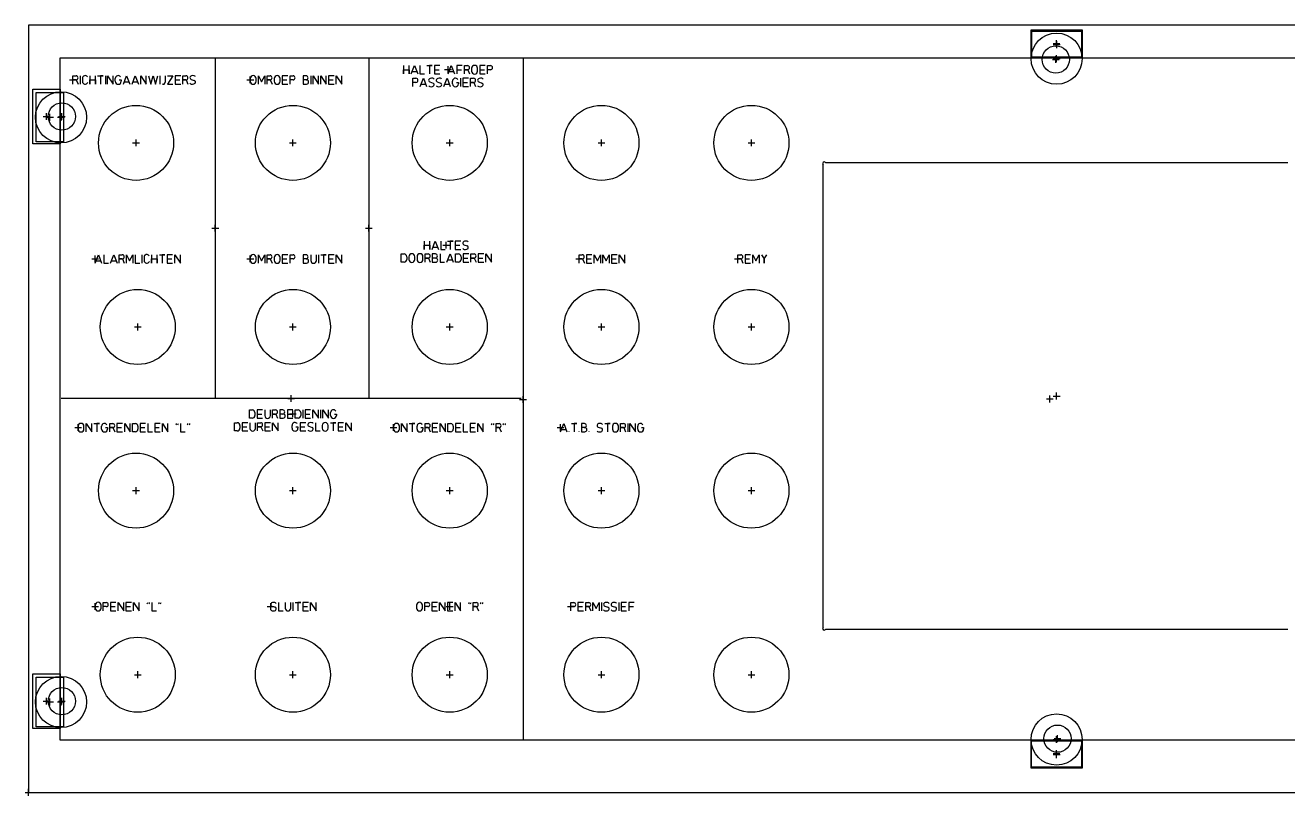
# Model space of a CAD drawing. Header units: millimetres. Extents: x -1 to 687, y -1 to 225.
# Drawn here: x -1 to 369.3, y -1 to 225 of the extents above; entities that cross this region are included whole.
import ezdxf

# ---------------------------------------------------------------- set-up
doc = ezdxf.new("R2010")
doc.units = ezdxf.units.MM
for name, color, linetype in [('Contour', 7, 'CONTINUOUS'), ('Engraving', 7, 'CONTINUOUS'), ('Reference_points', 1, 'CONTINUOUS')]:
    doc.layers.add(name, color=color, linetype=linetype)

msp = doc.modelspace()

# ---------------------------------------------------------------- linework, layer by layer
at = {"layer": 'Contour', "color": 7, "linetype": 'CONTINUOUS'}
for p, q in [((600, 225), (0, 225)), ((0, 225), (0, 225)), ((0, 225), (0, 0)), ((233, 48.457), (233, 184.043)), ((233.707, 184.75), (369.293, 184.75)), ((369.293, 47.75), (233.707, 47.75)), ((0, 0), (0, 0)), ((0, 0), (600, 0))]:
    msp.add_line(p, q, dxfattribs=at)
for centre, radius in [((301.25, 214.95), 4), ((9.75, 198.25), 4), ((31.5, 190.5), 11), ((77.5, 190.5), 11), ((123.5, 190.5), 11), ((168, 190.5), 11), ((212, 190.5), 11), ((32, 136.5), 11), ((77.5, 136.5), 11), ((123.5, 136.5), 11), ((168, 136.5), 11), ((212, 136.5), 11), ((31.5, 88.5), 11), ((77.5, 88.5), 11), ((123.5, 88.5), 11), ((168, 88.5), 11), ((212, 88.5), 11), ((32, 34.5), 11), ((77.5, 34.5), 11), ((123.5, 34.5), 11), ((168, 34.5), 11), ((212, 34.5), 11), ((9.75, 26.75), 4), ((301.75, 15.75), 4)]:
    msp.add_circle(centre, radius, dxfattribs=at)
for centre, start, end in [((233.36, 184.39), 46.05341, -136.05341), ((233.36, 48.11), 136.05341, -46.05341)]:
    msp.add_arc(centre, 0.5, start, end, dxfattribs=at)
at = {"layer": 'Engraving', "color": 7, "linetype": 'CONTINUOUS'}
for p, q in [((293.991, 215.637), (293.991, 223.637)), ((293.991, 223.637), (293.991, 223.637)), ((293.991, 223.637), (308.985, 223.637)), ((294.218, 215.312), (294.218, 223.312)), ((294.218, 223.312), (294.218, 223.312)), ((294.218, 223.312), (308.82, 223.312)), ((308.82, 223.312), (308.82, 223.312)), ((308.82, 223.312), (308.82, 215.312)), ((308.985, 223.637), (308.985, 223.637)), ((308.985, 223.637), (308.985, 215.637)), ((308.985, 215.637), (293.991, 215.637)), ((293.991, 215.637), (293.991, 215.637)), ((308.82, 215.312), (294.218, 215.312)), ((294.218, 215.312), (294.218, 215.312)), ((308.82, 215.312), (308.82, 215.312)), ((308.985, 215.637), (308.985, 215.637)), ((1.25, 190.247), (1.25, 206.253)), ((1.25, 206.253), (1.25, 206.253)), ((1.25, 206.253), (9.25, 206.253)), ((2.25, 190.756), (2.25, 205.244)), ((2.25, 205.244), (2.25, 205.244)), ((2.25, 205.244), (10.25, 205.244)), ((9.25, 206.253), (9.25, 190.247)), ((9.25, 206.253), (9.25, 206.253)), ((10.25, 205.244), (10.25, 190.756)), ((10.25, 205.244), (10.25, 205.244)), ((9.25, 190.247), (1.25, 190.247)), ((1.25, 190.247), (1.25, 190.247)), ((10.25, 190.756), (2.25, 190.756)), ((2.25, 190.756), (2.25, 190.756)), ((9.25, 190.247), (9.25, 190.247)), ((10.25, 190.756), (10.25, 190.756)), ((1.25, 18.747), (1.25, 34.753)), ((1.25, 34.753), (1.25, 34.753)), ((1.25, 34.753), (9.25, 34.753)), ((2.25, 19.256), (2.25, 33.744)), ((2.25, 33.744), (2.25, 33.744)), ((2.25, 33.744), (10.25, 33.744)), ((9.25, 34.753), (9.25, 18.747)), ((9.25, 34.753), (9.25, 34.753)), ((10.25, 33.744), (10.25, 19.256)), ((10.25, 33.744), (10.25, 33.744)), ((9.25, 18.747), (1.25, 18.747)), ((1.25, 18.747), (1.25, 18.747)), ((10.25, 19.256), (2.25, 19.256)), ((2.25, 19.256), (2.25, 19.256)), ((9.25, 18.747), (9.25, 18.747)), ((10.25, 19.256), (10.25, 19.256)), ((294.015, 15.063), (309.009, 15.063)), ((294.015, 7.063), (294.015, 15.063)), ((294.015, 15.063), (294.015, 15.063)), ((294.18, 15.388), (308.782, 15.388)), ((294.18, 7.388), (294.18, 15.388)), ((294.18, 15.388), (294.18, 15.388)), ((308.782, 15.388), (308.782, 15.388)), ((308.782, 15.388), (308.782, 7.388)), ((309.009, 15.063), (309.009, 15.063)), ((309.009, 15.063), (309.009, 7.063)), ((309.009, 7.063), (294.015, 7.063)), ((294.015, 7.063), (294.015, 7.063)), ((308.782, 7.388), (294.18, 7.388)), ((294.18, 7.388), (294.18, 7.388)), ((308.782, 7.388), (308.782, 7.388)), ((309.009, 7.063), (309.009, 7.063))]:
    msp.add_line(p, q, dxfattribs=at)
at = {"layer": 'Engraving', "color": 255, "linetype": 'CONTINUOUS'}
for p, q in [((9.204, 15.285), (9.204, 215.485)), ((9.204, 215.485), (9.204, 215.485)), ((9.204, 215.485), (589.866, 215.485)), ((54.75, 215.5), (54.75, 115.502)), ((99.75, 215.5), (99.75, 115.502)), ((145, 215.25), (145, 15.25)), ((109.952, 213.18), (109.952, 210.75)), ((109.952, 210.75), (109.952, 211.965)), ((109.952, 211.965), (111.572, 211.965)), ((111.572, 210.75), (111.572, 213.18)), ((111.572, 211.965), (111.572, 210.75)), ((112.22, 210.75), (113.165, 213.18)), ((112.49, 211.425), (113.84, 211.425)), ((113.165, 213.18), (114.11, 210.75)), ((114.758, 213.18), (114.758, 210.75)), ((116.756, 213.18), (118.376, 213.18)), ((118.376, 213.18), (117.566, 213.18)), ((117.566, 213.18), (117.566, 210.75)), ((120.644, 213.18), (119.024, 213.18)), ((119.024, 213.18), (119.024, 210.75)), ((119.024, 211.965), (120.374, 211.965)), ((123.02, 210.75), (123.965, 213.18)), ((123.29, 211.425), (124.64, 211.425)), ((123.965, 213.18), (124.91, 210.75)), ((127.178, 213.18), (125.558, 213.18)), ((125.558, 213.18), (125.558, 210.75)), ((125.558, 211.965), (126.908, 211.965)), ((127.826, 210.75), (127.826, 213.18)), ((127.826, 213.18), (128.717, 213.18)), ((128.717, 211.965), (127.826, 211.965)), ((127.826, 211.965), (128.771, 211.965)), ((128.771, 211.965), (129.311, 210.75)), ((129.932, 212.37), (129.932, 211.56)), ((131.66, 211.56), (131.66, 212.37)), ((133.928, 213.18), (132.308, 213.18)), ((132.308, 213.18), (132.308, 210.75)), ((132.308, 211.965), (133.658, 211.965)), ((134.576, 210.75), (134.576, 213.18)), ((134.576, 213.18), (135.467, 213.18)), ((135.467, 211.965), (134.576, 211.965)), ((13, 207.75), (13, 210.18)), ((13, 210.18), (13.891, 210.18)), ((13.891, 208.965), (13, 208.965)), ((13, 208.965), (13.945, 208.965)), ((13.945, 208.965), (14.485, 207.75)), ((15.106, 210.18), (15.106, 207.75)), ((15.754, 209.424), (15.754, 208.506)), ((17.968, 210.18), (17.968, 207.75)), ((17.968, 207.75), (17.968, 208.965)), ((17.968, 208.965), (19.588, 208.965)), ((19.588, 207.75), (19.588, 210.18)), ((19.588, 208.965), (19.588, 207.75)), ((20.236, 210.18), (21.856, 210.18)), ((21.856, 210.18), (21.046, 210.18)), ((21.046, 210.18), (21.046, 207.75)), ((22.504, 210.18), (22.504, 207.75)), ((23.152, 207.75), (23.152, 210.18)), ((23.152, 210.18), (24.772, 207.75)), ((24.772, 207.75), (24.772, 210.18)), ((25.42, 208.56), (25.42, 209.37)), ((26.554, 208.965), (27.148, 208.965)), ((27.148, 208.965), (27.148, 208.56)), ((27.796, 207.75), (28.741, 210.18)), ((28.066, 208.425), (29.416, 208.425)), ((28.741, 210.18), (29.686, 207.75)), ((30.334, 207.75), (31.279, 210.18)), ((30.604, 208.425), (31.954, 208.425)), ((31.279, 210.18), (32.224, 207.75)), ((32.872, 207.75), (32.872, 210.18)), ((32.872, 210.18), (34.492, 207.75)), ((34.492, 207.75), (34.492, 210.18)), ((35.14, 210.18), (35.815, 207.75)), ((35.815, 207.75), (36.49, 210.18)), ((36.49, 210.18), (37.165, 207.75)), ((37.165, 207.75), (37.84, 210.18)), ((38.488, 210.18), (38.488, 207.75)), ((40.054, 210.18), (40.054, 208.29)), ((40.702, 210.18), (42.322, 210.18)), ((42.322, 210.18), (40.702, 207.75)), ((40.702, 207.75), (42.322, 207.75)), ((44.59, 210.18), (42.97, 210.18)), ((42.97, 210.18), (42.97, 207.75)), ((42.97, 208.965), (44.32, 208.965)), ((42.97, 207.75), (44.59, 207.75)), ((45.238, 207.75), (45.238, 210.18)), ((45.238, 210.18), (46.129, 210.18)), ((46.129, 208.965), (45.238, 208.965)), ((45.238, 208.965), (46.183, 208.965)), ((46.183, 208.965), (46.723, 207.75)), ((47.641, 209.127), (48.586, 208.803)), ((65, 209.37), (65, 208.56)), ((66.728, 208.56), (66.728, 209.37)), ((67.376, 207.75), (67.376, 210.18)), ((67.376, 210.18), (68.321, 208.425)), ((68.321, 208.425), (69.266, 210.18)), ((69.266, 210.18), (69.266, 207.75)), ((69.914, 207.75), (69.914, 210.18)), ((69.914, 210.18), (70.805, 210.18)), ((70.805, 208.965), (69.914, 208.965)), ((69.914, 208.965), (70.859, 208.965)), ((70.859, 208.965), (71.399, 207.75)), ((72.02, 209.37), (72.02, 208.56)), ((73.748, 208.56), (73.748, 209.37)), ((76.016, 210.18), (74.396, 210.18)), ((74.396, 210.18), (74.396, 207.75)), ((74.396, 208.965), (75.746, 208.965)), ((74.396, 207.75), (76.016, 207.75)), ((76.664, 207.75), (76.664, 210.18)), ((76.664, 210.18), (77.555, 210.18)), ((77.555, 208.965), (76.664, 208.965)), ((81.389, 210.18), (80.498, 210.18)), ((80.498, 210.18), (80.498, 207.75)), ((81.524, 208.965), (80.498, 208.965)), ((80.498, 207.75), (81.524, 207.75)), ((82.766, 210.18), (82.766, 207.75)), ((83.414, 207.75), (83.414, 210.18)), ((83.414, 210.18), (85.034, 207.75)), ((85.034, 207.75), (85.034, 210.18)), ((85.682, 207.75), (85.682, 210.18)), ((85.682, 210.18), (87.302, 207.75)), ((87.302, 207.75), (87.302, 210.18)), ((89.57, 210.18), (87.95, 210.18)), ((87.95, 210.18), (87.95, 207.75)), ((87.95, 208.965), (89.3, 208.965)), ((87.95, 207.75), (89.57, 207.75)), ((90.218, 207.75), (90.218, 210.18)), ((90.218, 210.18), (91.838, 207.75)), ((91.838, 207.75), (91.838, 210.18)), ((112.708, 207), (112.708, 209.43)), ((112.708, 209.43), (113.599, 209.43)), ((113.599, 208.215), (112.708, 208.215)), ((114.758, 210.75), (116.108, 210.75)), ((114.814, 207), (115.759, 209.43)), ((115.084, 207.675), (116.434, 207.675)), ((115.759, 209.43), (116.704, 207)), ((117.649, 208.377), (118.594, 208.053)), ((119.024, 210.75), (120.644, 210.75)), ((119.863, 208.377), (120.808, 208.053)), ((121.78, 207), (122.725, 209.43)), ((122.05, 207.675), (123.4, 207.675)), ((122.725, 209.43), (123.67, 207)), ((124.318, 207.81), (124.318, 208.62)), ((125.452, 208.215), (126.046, 208.215)), ((126.046, 208.215), (126.046, 207.81)), ((126.694, 209.43), (126.694, 207)), ((128.962, 209.43), (127.342, 209.43)), ((127.342, 209.43), (127.342, 207)), ((127.342, 208.215), (128.692, 208.215)), ((129.61, 207), (129.61, 209.43)), ((129.61, 209.43), (130.501, 209.43)), ((130.501, 208.215), (129.61, 208.215)), ((129.61, 208.215), (130.555, 208.215)), ((130.555, 208.215), (131.095, 207)), ((132.013, 208.377), (132.958, 208.053)), ((132.308, 210.75), (133.928, 210.75)), ((127.342, 207), (128.962, 207)), ((116.042, 161.68), (116.042, 159.25)), ((116.042, 159.25), (116.042, 160.465)), ((116.042, 160.465), (117.662, 160.465)), ((117.662, 159.25), (117.662, 161.68)), ((117.662, 160.465), (117.662, 159.25)), ((118.31, 159.25), (119.255, 161.68)), ((118.58, 159.925), (119.93, 159.925)), ((119.255, 161.68), (120.2, 159.25)), ((120.848, 161.68), (120.848, 159.25)), ((120.848, 159.25), (122.198, 159.25)), ((122.846, 161.68), (124.466, 161.68)), ((124.466, 161.68), (123.656, 161.68)), ((123.656, 161.68), (123.656, 159.25)), ((126.734, 161.68), (125.114, 161.68)), ((125.114, 161.68), (125.114, 159.25)), ((125.114, 160.465), (126.464, 160.465)), ((125.114, 159.25), (126.734, 159.25)), ((127.679, 160.627), (128.624, 160.303)), ((19.5, 155.25), (20.445, 157.68)), ((19.77, 155.925), (21.12, 155.925)), ((20.445, 157.68), (21.39, 155.25)), ((22.038, 157.68), (22.038, 155.25)), ((24.036, 155.25), (24.981, 157.68)), ((24.306, 155.925), (25.656, 155.925)), ((24.981, 157.68), (25.926, 155.25)), ((26.574, 155.25), (26.574, 157.68)), ((26.574, 157.68), (27.465, 157.68)), ((27.465, 156.465), (26.574, 156.465)), ((26.574, 156.465), (27.519, 156.465)), ((27.519, 156.465), (28.059, 155.25)), ((28.68, 155.25), (28.68, 157.68)), ((28.68, 157.68), (29.625, 155.925)), ((29.625, 155.925), (30.57, 157.68)), ((30.57, 157.68), (30.57, 155.25)), ((31.218, 157.68), (31.218, 155.25)), ((33.216, 157.68), (33.216, 155.25)), ((33.864, 156.924), (33.864, 156.006)), ((36.078, 157.68), (36.078, 155.25)), ((36.078, 155.25), (36.078, 156.465)), ((36.078, 156.465), (37.698, 156.465)), ((37.698, 155.25), (37.698, 157.68)), ((37.698, 156.465), (37.698, 155.25)), ((38.346, 157.68), (39.966, 157.68)), ((39.966, 157.68), (39.156, 157.68)), ((39.156, 157.68), (39.156, 155.25)), ((42.234, 157.68), (40.614, 157.68)), ((40.614, 157.68), (40.614, 155.25)), ((40.614, 156.465), (41.964, 156.465)), ((42.882, 155.25), (42.882, 157.68)), ((42.882, 157.68), (44.502, 155.25)), ((44.502, 155.25), (44.502, 157.68)), ((65, 156.87), (65, 156.06)), ((66.728, 156.06), (66.728, 156.87)), ((67.376, 155.25), (67.376, 157.68)), ((67.376, 157.68), (68.321, 155.925)), ((68.321, 155.925), (69.266, 157.68)), ((69.266, 157.68), (69.266, 155.25)), ((69.914, 155.25), (69.914, 157.68)), ((69.914, 157.68), (70.805, 157.68)), ((70.805, 156.465), (69.914, 156.465)), ((69.914, 156.465), (70.859, 156.465)), ((70.859, 156.465), (71.399, 155.25)), ((72.02, 156.87), (72.02, 156.06)), ((73.748, 156.06), (73.748, 156.87)), ((76.016, 157.68), (74.396, 157.68)), ((74.396, 157.68), (74.396, 155.25)), ((74.396, 156.465), (75.746, 156.465)), ((76.664, 155.25), (76.664, 157.68)), ((76.664, 157.68), (77.555, 157.68)), ((77.555, 156.465), (76.664, 156.465)), ((81.389, 157.68), (80.498, 157.68)), ((80.498, 157.68), (80.498, 155.25)), ((81.524, 156.465), (80.498, 156.465)), ((82.766, 157.68), (82.766, 156.006)), ((84.386, 156.006), (84.386, 157.68)), ((85.034, 157.68), (85.034, 155.25)), ((85.682, 157.68), (87.302, 157.68)), ((87.302, 157.68), (86.492, 157.68)), ((86.492, 157.68), (86.492, 155.25)), ((89.57, 157.68), (87.95, 157.68)), ((87.95, 157.68), (87.95, 155.25)), ((87.95, 156.465), (89.3, 156.465)), ((90.218, 155.25), (90.218, 157.68)), ((90.218, 157.68), (91.838, 155.25)), ((91.838, 155.25), (91.838, 157.68)), ((109.27, 157.93), (110.107, 157.93)), ((109.27, 155.5), (109.27, 157.93)), ((110.89, 157.12), (110.89, 156.31)), ((111.538, 157.12), (111.538, 156.31)), ((113.266, 156.31), (113.266, 157.12)), ((113.914, 157.12), (113.914, 156.31)), ((115.642, 156.31), (115.642, 157.12)), ((116.29, 155.5), (116.29, 157.93)), ((116.29, 157.93), (117.181, 157.93)), ((117.181, 156.715), (116.29, 156.715)), ((116.29, 156.715), (117.235, 156.715)), ((117.235, 156.715), (117.775, 155.5)), ((119.287, 157.93), (118.396, 157.93)), ((118.396, 157.93), (118.396, 155.5)), ((119.422, 156.715), (118.396, 156.715)), ((120.664, 157.93), (120.664, 155.5)), ((122.662, 155.5), (123.607, 157.93)), ((122.932, 156.175), (124.282, 156.175)), ((123.607, 157.93), (124.552, 155.5)), ((125.2, 157.93), (126.037, 157.93)), ((125.2, 155.5), (125.2, 157.93)), ((126.82, 157.12), (126.82, 156.31)), ((129.088, 157.93), (127.468, 157.93)), ((127.468, 157.93), (127.468, 155.5)), ((127.468, 156.715), (128.818, 156.715)), ((129.736, 155.5), (129.736, 157.93)), ((129.736, 157.93), (130.627, 157.93)), ((130.627, 156.715), (129.736, 156.715)), ((129.736, 156.715), (130.681, 156.715)), ((130.681, 156.715), (131.221, 155.5)), ((133.462, 157.93), (131.842, 157.93)), ((131.842, 157.93), (131.842, 155.5)), ((131.842, 156.715), (133.192, 156.715)), ((134.11, 155.5), (134.11, 157.93)), ((134.11, 157.93), (135.73, 155.5)), ((135.73, 155.5), (135.73, 157.93)), ((161.5, 155.25), (161.5, 157.68)), ((161.5, 157.68), (162.391, 157.68)), ((162.391, 156.465), (161.5, 156.465)), ((161.5, 156.465), (162.445, 156.465)), ((162.445, 156.465), (162.985, 155.25)), ((165.226, 157.68), (163.606, 157.68)), ((163.606, 157.68), (163.606, 155.25)), ((163.606, 156.465), (164.956, 156.465)), ((165.874, 155.25), (165.874, 157.68)), ((165.874, 157.68), (166.819, 155.925)), ((166.819, 155.925), (167.764, 157.68)), ((167.764, 157.68), (167.764, 155.25)), ((168.412, 155.25), (168.412, 157.68)), ((168.412, 157.68), (169.357, 155.925)), ((169.357, 155.925), (170.302, 157.68)), ((170.302, 157.68), (170.302, 155.25)), ((172.57, 157.68), (170.95, 157.68)), ((170.95, 157.68), (170.95, 155.25)), ((170.95, 156.465), (172.3, 156.465)), ((173.218, 155.25), (173.218, 157.68)), ((173.218, 157.68), (174.838, 155.25)), ((174.838, 155.25), (174.838, 157.68)), ((208, 155.25), (208, 157.68)), ((208, 157.68), (208.891, 157.68)), ((208.891, 156.465), (208, 156.465)), ((208, 156.465), (208.945, 156.465)), ((208.945, 156.465), (209.485, 155.25)), ((211.726, 157.68), (210.106, 157.68)), ((210.106, 157.68), (210.106, 155.25)), ((210.106, 156.465), (211.456, 156.465)), ((212.374, 155.25), (212.374, 157.68)), ((212.374, 157.68), (213.319, 155.925)), ((213.319, 155.925), (214.264, 157.68)), ((214.264, 157.68), (214.264, 155.25)), ((214.912, 157.68), (215.722, 156.465)), ((215.722, 156.465), (216.532, 157.68)), ((215.722, 156.465), (215.722, 155.25)), ((215.722, 155.25), (215.722, 156.465)), ((22.038, 155.25), (23.388, 155.25)), ((31.218, 155.25), (32.568, 155.25)), ((40.614, 155.25), (42.234, 155.25)), ((74.396, 155.25), (76.016, 155.25)), ((80.498, 155.25), (81.524, 155.25)), ((87.95, 155.25), (89.57, 155.25)), ((110.107, 155.5), (109.27, 155.5)), ((118.396, 155.5), (119.422, 155.5)), ((120.664, 155.5), (122.014, 155.5)), ((126.037, 155.5), (125.2, 155.5)), ((127.468, 155.5), (129.088, 155.5)), ((131.842, 155.5), (133.462, 155.5)), ((163.606, 155.25), (165.226, 155.25)), ((170.95, 155.25), (172.57, 155.25)), ((210.106, 155.25), (211.726, 155.25)), ((144.5, 115.5), (9.5, 115.5)), ((64.729, 112.18), (65.566, 112.18)), ((64.729, 109.75), (64.729, 112.18)), ((66.349, 111.37), (66.349, 110.56)), ((68.617, 112.18), (66.997, 112.18)), ((66.997, 112.18), (66.997, 109.75)), ((69.265, 112.18), (69.265, 110.506)), ((70.885, 110.506), (70.885, 112.18)), ((71.533, 109.75), (71.533, 112.18)), ((71.533, 112.18), (72.424, 112.18)), ((74.53, 112.18), (73.639, 112.18)), ((73.639, 112.18), (73.639, 109.75)), ((77.527, 112.18), (75.907, 112.18)), ((75.907, 112.18), (75.907, 109.75)), ((78.175, 112.18), (79.012, 112.18)), ((78.175, 109.75), (78.175, 112.18)), ((79.795, 111.37), (79.795, 110.56)), ((80.443, 112.18), (80.443, 109.75)), ((82.711, 112.18), (81.091, 112.18)), ((81.091, 112.18), (81.091, 109.75)), ((83.359, 109.75), (83.359, 112.18)), ((83.359, 112.18), (84.979, 109.75)), ((84.979, 109.75), (84.979, 112.18)), ((85.627, 112.18), (85.627, 109.75)), ((86.275, 109.75), (86.275, 112.18)), ((86.275, 112.18), (87.895, 109.75)), ((87.895, 109.75), (87.895, 112.18)), ((88.543, 110.56), (88.543, 111.37)), ((16.876, 105.75), (16.876, 108.18)), ((16.876, 108.18), (18.496, 105.75)), ((18.496, 105.75), (18.496, 108.18)), ((19.144, 108.18), (20.764, 108.18)), ((20.764, 108.18), (19.954, 108.18)), ((19.954, 108.18), (19.954, 105.75)), ((23.788, 105.75), (23.788, 108.18)), ((23.788, 108.18), (24.679, 108.18)), ((27.514, 108.18), (25.894, 108.18)), ((25.894, 108.18), (25.894, 105.75)), ((28.162, 105.75), (28.162, 108.18)), ((28.162, 108.18), (29.782, 105.75)), ((29.782, 105.75), (29.782, 108.18)), ((30.43, 108.18), (31.267, 108.18)), ((30.43, 105.75), (30.43, 108.18)), ((34.318, 108.18), (32.698, 108.18)), ((32.698, 108.18), (32.698, 105.75)), ((34.966, 108.18), (34.966, 105.75)), ((38.584, 108.18), (36.964, 108.18)), ((36.964, 108.18), (36.964, 105.75)), ((39.232, 105.75), (39.232, 108.18)), ((39.232, 108.18), (40.852, 105.75)), ((40.852, 105.75), (40.852, 108.18)), ((44.578, 108.18), (44.578, 105.75)), ((60.355, 108.43), (61.192, 108.43)), ((60.355, 106), (60.355, 108.43)), ((61.975, 107.62), (61.975, 106.81)), ((64.243, 108.43), (62.623, 108.43)), ((62.623, 108.43), (62.623, 106)), ((65.566, 109.75), (64.729, 109.75)), ((64.891, 108.43), (64.891, 106.756)), ((66.511, 106.756), (66.511, 108.43)), ((66.997, 110.965), (68.347, 110.965)), ((66.997, 109.75), (68.617, 109.75)), ((67.159, 106), (67.159, 108.43)), ((67.159, 108.43), (68.05, 108.43)), ((70.885, 108.43), (69.265, 108.43)), ((69.265, 108.43), (69.265, 106)), ((72.424, 110.965), (71.533, 110.965)), ((71.533, 110.965), (72.478, 110.965)), ((71.533, 106), (71.533, 108.43)), ((71.533, 108.43), (73.153, 106)), ((72.478, 110.965), (73.018, 109.75)), ((73.153, 106), (73.153, 108.43)), ((74.665, 110.965), (73.639, 110.965)), ((73.639, 109.75), (74.665, 109.75)), ((75.907, 110.965), (77.257, 110.965)), ((75.907, 109.75), (77.527, 109.75)), ((77.257, 106.81), (77.257, 107.62)), ((79.012, 109.75), (78.175, 109.75)), ((81.253, 108.43), (79.633, 108.43)), ((79.633, 108.43), (79.633, 106)), ((81.091, 110.965), (82.441, 110.965)), ((81.091, 109.75), (82.711, 109.75)), ((84.115, 108.43), (84.115, 106)), ((86.113, 107.62), (86.113, 106.81)), ((87.841, 106.81), (87.841, 107.62)), ((88.489, 108.43), (90.109, 108.43)), ((90.109, 108.43), (89.299, 108.43)), ((89.299, 108.43), (89.299, 106)), ((89.677, 110.965), (90.271, 110.965)), ((90.271, 110.965), (90.271, 110.56)), ((92.377, 108.43), (90.757, 108.43)), ((90.757, 108.43), (90.757, 106)), ((93.025, 106), (93.025, 108.43)), ((93.025, 108.43), (94.645, 106)), ((94.645, 106), (94.645, 108.43)), ((109.376, 105.75), (109.376, 108.18)), ((109.376, 108.18), (110.996, 105.75)), ((110.996, 105.75), (110.996, 108.18)), ((111.644, 108.18), (113.264, 108.18)), ((113.264, 108.18), (112.454, 108.18)), ((112.454, 108.18), (112.454, 105.75)), ((116.288, 105.75), (116.288, 108.18)), ((116.288, 108.18), (117.179, 108.18)), ((120.014, 108.18), (118.394, 108.18)), ((118.394, 108.18), (118.394, 105.75)), ((120.662, 105.75), (120.662, 108.18)), ((120.662, 108.18), (122.282, 105.75)), ((122.282, 105.75), (122.282, 108.18)), ((122.93, 108.18), (123.767, 108.18)), ((122.93, 105.75), (122.93, 108.18)), ((126.818, 108.18), (125.198, 108.18)), ((125.198, 108.18), (125.198, 105.75)), ((127.466, 108.18), (127.466, 105.75)), ((131.084, 108.18), (129.464, 108.18)), ((129.464, 108.18), (129.464, 105.75)), ((131.732, 105.75), (131.732, 108.18)), ((131.732, 108.18), (133.352, 105.75)), ((133.352, 105.75), (133.352, 108.18)), ((137.078, 105.75), (137.078, 108.18)), ((137.078, 108.18), (137.969, 108.18)), ((156, 105.75), (156.945, 108.18)), ((156.945, 108.18), (157.89, 105.75)), ((159.186, 108.18), (160.806, 108.18)), ((160.806, 108.18), (159.996, 108.18)), ((159.996, 108.18), (159.996, 105.75)), ((162.993, 108.18), (162.102, 108.18)), ((162.102, 108.18), (162.102, 105.75)), ((168.96, 108.18), (170.58, 108.18)), ((170.58, 108.18), (169.77, 108.18)), ((169.77, 108.18), (169.77, 105.75)), ((173.604, 105.75), (173.604, 108.18)), ((173.604, 108.18), (174.495, 108.18)), ((175.71, 108.18), (175.71, 105.75)), ((176.358, 105.75), (176.358, 108.18)), ((176.358, 108.18), (177.978, 105.75)), ((177.978, 105.75), (177.978, 108.18)), ((14.5, 107.37), (14.5, 106.56)), ((16.228, 106.56), (16.228, 107.37)), ((21.412, 106.56), (21.412, 107.37)), ((22.546, 106.965), (23.14, 106.965)), ((23.14, 106.965), (23.14, 106.56)), ((24.679, 106.965), (23.788, 106.965)), ((23.788, 106.965), (24.733, 106.965)), ((24.733, 106.965), (25.273, 105.75)), ((25.894, 106.965), (27.244, 106.965)), ((25.894, 105.75), (27.514, 105.75)), ((31.267, 105.75), (30.43, 105.75)), ((32.05, 107.37), (32.05, 106.56)), ((32.698, 106.965), (34.048, 106.965)), ((32.698, 105.75), (34.318, 105.75)), ((34.966, 105.75), (36.316, 105.75)), ((36.964, 106.965), (38.314, 106.965)), ((36.964, 105.75), (38.584, 105.75)), ((44.578, 105.75), (45.928, 105.75)), ((61.192, 106), (60.355, 106)), ((62.623, 107.215), (63.973, 107.215)), ((62.623, 106), (64.243, 106)), ((68.05, 107.215), (67.159, 107.215)), ((67.159, 107.215), (68.104, 107.215)), ((68.104, 107.215), (68.644, 106)), ((69.265, 107.215), (70.615, 107.215)), ((69.265, 106), (70.885, 106)), ((78.391, 107.215), (78.985, 107.215)), ((78.985, 107.215), (78.985, 106.81)), ((79.633, 107.215), (80.983, 107.215)), ((79.633, 106), (81.253, 106)), ((82.198, 107.377), (83.143, 107.053)), ((84.115, 106), (85.465, 106)), ((90.757, 107.215), (92.107, 107.215)), ((90.757, 106), (92.377, 106)), ((107, 107.37), (107, 106.56)), ((108.728, 106.56), (108.728, 107.37)), ((113.912, 106.56), (113.912, 107.37)), ((115.046, 106.965), (115.64, 106.965)), ((115.64, 106.965), (115.64, 106.56)), ((117.179, 106.965), (116.288, 106.965)), ((116.288, 106.965), (117.233, 106.965)), ((117.233, 106.965), (117.773, 105.75)), ((118.394, 106.965), (119.744, 106.965)), ((118.394, 105.75), (120.014, 105.75)), ((123.767, 105.75), (122.93, 105.75)), ((124.55, 107.37), (124.55, 106.56)), ((125.198, 106.965), (126.548, 106.965)), ((125.198, 105.75), (126.818, 105.75)), ((127.466, 105.75), (128.816, 105.75)), ((129.464, 106.965), (130.814, 106.965)), ((129.464, 105.75), (131.084, 105.75)), ((137.969, 106.965), (137.078, 106.965)), ((137.078, 106.965), (138.023, 106.965)), ((138.023, 106.965), (138.563, 105.75)), ((156.27, 106.425), (157.62, 106.425)), ((158.538, 105.75), (158.538, 105.885)), ((161.454, 105.75), (161.454, 105.885)), ((163.128, 106.965), (162.102, 106.965)), ((162.102, 105.75), (163.128, 105.75)), ((164.37, 105.75), (164.37, 105.885)), ((167.043, 107.127), (167.988, 106.803)), ((171.228, 107.37), (171.228, 106.56)), ((172.956, 106.56), (172.956, 107.37)), ((174.495, 106.965), (173.604, 106.965)), ((173.604, 106.965), (174.549, 106.965)), ((174.549, 106.965), (175.089, 105.75)), ((178.626, 106.56), (178.626, 107.37)), ((179.76, 106.965), (180.354, 106.965)), ((180.354, 106.965), (180.354, 106.56)), ((21.876, 53.25), (21.876, 55.68)), ((21.876, 55.68), (22.767, 55.68)), ((25.602, 55.68), (23.982, 55.68)), ((23.982, 55.68), (23.982, 53.25)), ((26.25, 53.25), (26.25, 55.68)), ((26.25, 55.68), (27.87, 53.25)), ((27.87, 53.25), (27.87, 55.68)), ((30.138, 55.68), (28.518, 55.68)), ((28.518, 55.68), (28.518, 53.25)), ((30.786, 53.25), (30.786, 55.68)), ((30.786, 55.68), (32.406, 53.25)), ((32.406, 53.25), (32.406, 55.68)), ((36.132, 55.68), (36.132, 53.25)), ((73.252, 55.68), (73.252, 53.25)), ((75.25, 55.68), (75.25, 54.006)), ((76.87, 54.006), (76.87, 55.68)), ((77.518, 55.68), (77.518, 53.25)), ((78.166, 55.68), (79.786, 55.68)), ((79.786, 55.68), (78.976, 55.68)), ((78.976, 55.68), (78.976, 53.25)), ((82.054, 55.68), (80.434, 55.68)), ((80.434, 55.68), (80.434, 53.25)), ((82.702, 53.25), (82.702, 55.68)), ((82.702, 55.68), (84.322, 53.25)), ((84.322, 53.25), (84.322, 55.68)), ((116.156, 53.25), (116.156, 55.68)), ((116.156, 55.68), (117.047, 55.68)), ((119.882, 55.68), (118.262, 55.68)), ((118.262, 55.68), (118.262, 53.25)), ((120.53, 53.25), (120.53, 55.68)), ((120.53, 55.68), (122.15, 53.25)), ((122.15, 53.25), (122.15, 55.68)), ((124.418, 55.68), (122.798, 55.68)), ((122.798, 55.68), (122.798, 53.25)), ((125.066, 53.25), (125.066, 55.68)), ((125.066, 55.68), (126.686, 53.25)), ((126.686, 53.25), (126.686, 55.68)), ((130.412, 53.25), (130.412, 55.68)), ((130.412, 55.68), (131.303, 55.68)), ((159, 53.25), (159, 55.68)), ((159, 55.68), (159.891, 55.68)), ((162.726, 55.68), (161.106, 55.68)), ((161.106, 55.68), (161.106, 53.25)), ((163.374, 53.25), (163.374, 55.68)), ((163.374, 55.68), (164.265, 55.68)), ((165.48, 53.25), (165.48, 55.68)), ((165.48, 55.68), (166.425, 53.925)), ((166.425, 53.925), (167.37, 55.68)), ((167.37, 55.68), (167.37, 53.25)), ((168.018, 55.68), (168.018, 53.25)), ((173.094, 55.68), (173.094, 53.25)), ((175.362, 55.68), (173.742, 55.68)), ((173.742, 55.68), (173.742, 53.25)), ((177.63, 55.68), (176.01, 55.68)), ((176.01, 55.68), (176.01, 53.25)), ((19.5, 54.87), (19.5, 54.06)), ((21.228, 54.06), (21.228, 54.87)), ((22.767, 54.465), (21.876, 54.465)), ((23.982, 54.465), (25.332, 54.465)), ((23.982, 53.25), (25.602, 53.25)), ((28.518, 54.465), (29.868, 54.465)), ((28.518, 53.25), (30.138, 53.25)), ((36.132, 53.25), (37.482, 53.25)), ((71.335, 54.627), (72.28, 54.303)), ((73.252, 53.25), (74.602, 53.25)), ((80.434, 54.465), (81.784, 54.465)), ((80.434, 53.25), (82.054, 53.25)), ((113.78, 54.87), (113.78, 54.06)), ((115.508, 54.06), (115.508, 54.87)), ((117.047, 54.465), (116.156, 54.465)), ((118.262, 54.465), (119.612, 54.465)), ((118.262, 53.25), (119.882, 53.25)), ((122.798, 54.465), (124.148, 54.465)), ((122.798, 53.25), (124.418, 53.25)), ((131.303, 54.465), (130.412, 54.465)), ((130.412, 54.465), (131.357, 54.465)), ((131.357, 54.465), (131.897, 53.25)), ((159.891, 54.465), (159, 54.465)), ((161.106, 54.465), (162.456, 54.465)), ((161.106, 53.25), (162.726, 53.25)), ((164.265, 54.465), (163.374, 54.465)), ((163.374, 54.465), (164.319, 54.465)), ((164.319, 54.465), (164.859, 53.25)), ((168.963, 54.627), (169.908, 54.303)), ((171.177, 54.627), (172.122, 54.303)), ((173.742, 54.465), (175.092, 54.465)), ((173.742, 53.25), (175.362, 53.25)), ((176.01, 54.465), (177.36, 54.465)), ((589.866, 15.285), (9.204, 15.285)), ((9.204, 15.285), (9.204, 15.285))]:
    msp.add_line(p, q, dxfattribs=at)
for centre in [(301.5, 215.2), (9.5, 198), (9.5, 26.5), (301.5, 15.5)]:
    msp.add_circle(centre, 7.5, dxfattribs=at)
for centre, radius, start, end in [((128.692, 212.573), 0.608, 272.35459, 87.64154), ((130.796, 212.37), 0.864, 0, 180), ((130.796, 211.56), 0.864, 180, 360), ((135.442, 212.573), 0.608, 272.35459, 87.64154), ((13.866, 209.573), 0.608, 272.35459, 87.64154), ((16.546, 209.446), 0.792, 28.92809, 181.59114), ((16.565, 208.505), 0.811, 179.92935, 338.59219), ((26.252, 209.391), 0.832, 31.77901, -178.55414), ((26.284, 208.56), 0.864, 180, 0), ((39.506, 208.264), 0.549, 227.65615, 2.71638), ((46.104, 209.573), 0.608, 272.35459, 87.64154), ((47.799, 209.595), 0.494, 144.31392, 251.34497), ((47.831, 208.376), 0.641, 216.69113, -102.25717), ((47.984, 209.462), 0.722, 106.75248, 144.3054), ((48.02, 209.24), 1.525, 257.69532, -73.58502), ((48.207, 208.69), 1.525, 77.69532, 106.41498), ((48.243, 208.468), 0.722, 286.75248, -35.6946), ((48.396, 209.554), 0.641, 36.69113, 77.74283), ((48.428, 208.335), 0.494, 324.31392, 71.34497), ((65.864, 209.37), 0.864, 0, 180), ((65.864, 208.56), 0.864, 180, 360), ((70.78, 209.573), 0.608, 272.35459, 87.64154), ((72.884, 209.37), 0.864, 0, 180), ((72.884, 208.56), 0.864, 180, 360), ((77.53, 209.573), 0.608, 272.35459, 87.64154), ((81.364, 209.573), 0.609, -87.64541, 87.64154), ((81.499, 208.358), 0.609, -87.64541, 87.64154), ((113.574, 208.823), 0.608, 272.35459, 87.64154), ((117.807, 208.845), 0.494, 144.31392, 251.34497), ((117.992, 208.712), 0.722, 106.75248, 144.3054), ((118.215, 207.94), 1.525, 77.69532, 106.41498), ((118.404, 208.804), 0.641, 36.69113, 77.74283), ((118.436, 207.585), 0.494, 324.31392, 71.34497), ((120.021, 208.845), 0.494, 144.31392, 251.34497), ((120.206, 208.712), 0.722, 106.75248, 144.3054), ((120.429, 207.94), 1.525, 77.69532, 106.41498), ((120.618, 208.804), 0.641, 36.69113, 77.74283), ((120.65, 207.585), 0.494, 324.31392, 71.34497), ((125.15, 208.641), 0.832, 31.77901, -178.55414), ((125.182, 207.81), 0.864, 180, 0), ((130.476, 208.823), 0.608, 272.35459, 87.64154), ((132.171, 208.845), 0.494, 144.31392, 251.34497), ((132.356, 208.712), 0.722, 106.75248, 144.3054), ((132.579, 207.94), 1.525, 77.69532, 106.41498), ((132.768, 208.804), 0.641, 36.69113, 77.74283), ((132.8, 207.585), 0.494, 324.31392, 71.34497), ((117.839, 207.626), 0.641, 216.69113, -102.25717), ((118.028, 208.49), 1.525, 257.69532, -73.58502), ((118.251, 207.718), 0.722, 286.75248, -35.6946), ((120.053, 207.626), 0.641, 216.69113, -102.25717), ((120.242, 208.49), 1.525, 257.69532, -73.58502), ((120.465, 207.718), 0.722, 286.75248, -35.6946), ((132.203, 207.626), 0.641, 216.69113, -102.25717), ((132.392, 208.49), 1.525, 257.69532, -73.58502), ((132.615, 207.718), 0.722, 286.75248, -35.6946), ((127.837, 161.095), 0.494, 144.31392, 251.34497), ((127.869, 159.876), 0.641, 216.69113, -102.25717), ((128.022, 160.962), 0.722, 106.75248, 144.3054), ((128.058, 160.74), 1.525, 257.69532, -73.58502), ((128.245, 160.19), 1.525, 77.69532, 106.41498), ((128.281, 159.968), 0.722, 286.75248, -35.6946), ((128.434, 161.054), 0.641, 36.69113, 77.74283), ((128.466, 159.835), 0.494, 324.31392, 71.34497), ((27.44, 157.073), 0.608, 272.35459, 87.64154), ((34.656, 156.946), 0.792, 28.92809, 181.59114), ((34.675, 156.005), 0.811, 179.92935, 338.59219), ((65.864, 156.87), 0.864, 0, 180), ((65.864, 156.06), 0.864, 180, 360), ((70.78, 157.073), 0.608, 272.35459, 87.64154), ((72.884, 156.87), 0.864, 0, 180), ((72.884, 156.06), 0.864, 180, 360), ((77.53, 157.073), 0.608, 272.35459, 87.64154), ((81.364, 157.073), 0.609, -87.64541, 87.64154), ((81.499, 155.858), 0.609, -87.64541, 87.64154), ((83.576, 156.006), 0.81, 180, 360), ((110.076, 157.117), 0.814, 360.21116, 87.81635), ((110.109, 156.282), 0.782, 269.85346, 2.05326), ((112.402, 157.12), 0.864, 0, 180), ((112.402, 156.31), 0.864, 180, 360), ((114.778, 157.12), 0.864, 0, 180), ((114.778, 156.31), 0.864, 180, 360), ((117.156, 157.323), 0.608, 272.35459, 87.64154), ((119.262, 157.323), 0.609, -87.64541, 87.64154), ((119.397, 156.108), 0.609, -87.64541, 87.64154), ((126.006, 157.117), 0.814, 360.21116, 87.81635), ((126.039, 156.282), 0.782, 269.85346, 2.05326), ((130.602, 157.323), 0.608, 272.35459, 87.64154), ((162.366, 157.073), 0.608, 272.35459, 87.64154), ((208.866, 157.073), 0.608, 272.35459, 87.64154), ((65.535, 111.367), 0.814, 360.21116, 87.81635), ((72.399, 111.573), 0.608, 272.35459, 87.64154), ((74.505, 111.573), 0.609, -87.64541, 87.64154), ((78.981, 111.367), 0.814, 360.21116, 87.81635), ((89.375, 111.391), 0.832, 31.77901, -178.55414), ((15.364, 107.37), 0.864, 0, 180), ((22.244, 107.391), 0.832, 31.77901, -178.55414), ((24.654, 107.573), 0.608, 272.35459, 87.64154), ((31.236, 107.367), 0.814, 360.21116, 87.81635), ((42.754, 108.158), 0.609, 321.0612, 2.0689), ((43.321, 108.158), 0.609, -38.9388, 2.0689), ((46.102, 108.158), 0.609, 321.0612, 2.0689), ((46.669, 108.158), 0.609, -38.9388, 2.0689), ((61.161, 107.617), 0.814, 360.21116, 87.81635), ((65.568, 110.532), 0.782, 269.85346, 2.05326), ((68.025, 107.823), 0.608, 272.35459, 87.64154), ((70.075, 110.506), 0.81, 180, 360), ((74.64, 110.358), 0.609, -87.64541, 87.64154), ((78.089, 107.641), 0.832, 31.77901, -178.55414), ((79.014, 110.532), 0.782, 269.85346, 2.05326), ((82.356, 107.845), 0.494, 144.31392, 251.34497), ((82.541, 107.712), 0.722, 106.75248, 144.3054), ((82.764, 106.94), 1.525, 77.69532, 106.41498), ((82.953, 107.804), 0.641, 36.69113, 77.74283), ((86.977, 107.62), 0.864, 0, 180), ((89.407, 110.56), 0.864, 180, 0), ((107.864, 107.37), 0.864, 0, 180), ((114.744, 107.391), 0.832, 31.77901, -178.55414), ((117.154, 107.573), 0.608, 272.35459, 87.64154), ((123.736, 107.367), 0.814, 360.21116, 87.81635), ((135.254, 108.158), 0.609, 321.0612, 2.0689), ((135.821, 108.158), 0.609, -38.9388, 2.0689), ((137.944, 107.573), 0.608, 272.35459, 87.64154), ((138.71, 108.158), 0.609, 321.0612, 2.0689), ((139.277, 108.158), 0.609, -38.9388, 2.0689), ((162.968, 107.573), 0.609, -87.64541, 87.64154), ((167.201, 107.595), 0.494, 144.31392, 251.34497), ((167.386, 107.462), 0.722, 106.75248, 144.3054), ((167.609, 106.69), 1.525, 77.69532, 106.41498), ((167.798, 107.554), 0.641, 36.69113, 77.74283), ((172.092, 107.37), 0.864, 0, 180), ((174.47, 107.573), 0.608, 272.35459, 87.64154), ((179.458, 107.391), 0.832, 31.77901, -178.55414), ((15.364, 106.56), 0.864, 180, 360), ((22.276, 106.56), 0.864, 180, 0), ((31.269, 106.532), 0.782, 269.85346, 2.05326), ((61.194, 106.782), 0.782, 269.85346, 2.05326), ((65.701, 106.756), 0.81, 180, 360), ((78.121, 106.81), 0.864, 180, 0), ((82.388, 106.626), 0.641, 216.69113, -102.25717), ((82.577, 107.49), 1.525, 257.69532, -73.58502), ((82.8, 106.718), 0.722, 286.75248, -35.6946), ((82.985, 106.585), 0.494, 324.31392, 71.34497), ((86.977, 106.81), 0.864, 180, 360), ((107.864, 106.56), 0.864, 180, 360), ((114.776, 106.56), 0.864, 180, 0), ((123.769, 106.532), 0.782, 269.85346, 2.05326), ((163.103, 106.358), 0.609, -87.64541, 87.64154), ((167.233, 106.376), 0.641, 216.69113, -102.25717), ((167.422, 107.24), 1.525, 257.69532, -73.58502), ((167.645, 106.468), 0.722, 286.75248, -35.6946), ((167.83, 106.335), 0.494, 324.31392, 71.34497), ((172.092, 106.56), 0.864, 180, 360), ((179.49, 106.56), 0.864, 180, 0), ((20.364, 54.87), 0.864, 0, 180), ((22.742, 55.073), 0.608, 272.35459, 87.64154), ((34.308, 55.658), 0.609, 321.0612, 2.0689), ((34.875, 55.658), 0.609, -38.9388, 2.0689), ((37.656, 55.658), 0.609, 321.0612, 2.0689), ((38.223, 55.658), 0.609, -38.9388, 2.0689), ((71.678, 54.962), 0.722, 106.75248, 144.3054), ((71.901, 54.19), 1.525, 77.69532, 106.41498), ((72.09, 55.054), 0.641, 36.69113, 77.74283), ((114.644, 54.87), 0.864, 0, 180), ((117.022, 55.073), 0.608, 272.35459, 87.64154), ((128.588, 55.658), 0.609, 321.0612, 2.0689), ((129.155, 55.658), 0.609, -38.9388, 2.0689), ((131.278, 55.073), 0.608, 272.35459, 87.64154), ((132.044, 55.658), 0.609, 321.0612, 2.0689), ((132.611, 55.658), 0.609, -38.9388, 2.0689), ((159.866, 55.073), 0.608, 272.35459, 87.64154), ((164.24, 55.073), 0.608, 272.35459, 87.64154), ((169.306, 54.962), 0.722, 106.75248, 144.3054), ((169.529, 54.19), 1.525, 77.69532, 106.41498), ((169.718, 55.054), 0.641, 36.69113, 77.74283), ((171.52, 54.962), 0.722, 106.75248, 144.3054), ((171.743, 54.19), 1.525, 77.69532, 106.41498), ((171.932, 55.054), 0.641, 36.69113, 77.74283), ((20.364, 54.06), 0.864, 180, 360), ((71.493, 55.095), 0.494, 144.31392, 251.34497), ((71.525, 53.876), 0.641, 216.69113, -102.25717), ((71.714, 54.74), 1.525, 257.69532, -73.58502), ((71.937, 53.968), 0.722, 286.75248, -35.6946), ((72.122, 53.835), 0.494, 324.31392, 71.34497), ((76.06, 54.006), 0.81, 180, 360), ((114.644, 54.06), 0.864, 180, 360), ((169.121, 55.095), 0.494, 144.31392, 251.34497), ((169.153, 53.876), 0.641, 216.69113, -102.25717), ((169.342, 54.74), 1.525, 257.69532, -73.58502), ((169.565, 53.968), 0.722, 286.75248, -35.6946), ((169.75, 53.835), 0.494, 324.31392, 71.34497), ((171.335, 55.095), 0.494, 144.31392, 251.34497), ((171.367, 53.876), 0.641, 216.69113, -102.25717), ((171.556, 54.74), 1.525, 257.69532, -73.58502), ((171.779, 53.968), 0.722, 286.75248, -35.6946), ((171.964, 53.835), 0.494, 324.31392, 71.34497)]:
    msp.add_arc(centre, radius, start, end, dxfattribs=at)
at = {"layer": 'Reference_points', "color": 1, "linetype": 'CONTINUOUS'}
for p, q in [((300.488, 219.637), (302.488, 219.637)), ((300.519, 219.312), (302.519, 219.312)), ((301.488, 218.637), (301.488, 220.637)), ((301.519, 218.312), (301.519, 220.312)), ((300.25, 214.95), (302.25, 214.95)), ((300.5, 215.2), (302.5, 215.2)), ((300.5, 215.2), (302.5, 215.2)), ((301.25, 213.95), (301.25, 215.95)), ((301.5, 214.2), (301.5, 216.2)), ((301.5, 214.2), (301.5, 216.2)), ((122, 212), (124, 212)), ((123, 211), (123, 213)), ((12, 209), (14, 209)), ((13, 208), (13, 210)), ((64, 209), (66, 209)), ((65, 208), (65, 210)), ((4.25, 198.25), (6.25, 198.25)), ((5.25, 197.25), (5.25, 199.25)), ((5.25, 198), (7.25, 198)), ((6.25, 197), (6.25, 199)), ((8.5, 198), (10.5, 198)), ((8.5, 198), (10.5, 198)), ((8.75, 198.25), (10.75, 198.25)), ((9.5, 197), (9.5, 199)), ((9.5, 197), (9.5, 199)), ((9.75, 197.25), (9.75, 199.25)), ((30.5, 190.5), (32.5, 190.5)), ((31.5, 189.5), (31.5, 191.5)), ((76.5, 190.5), (78.5, 190.5)), ((77.5, 189.5), (77.5, 191.5)), ((122.5, 190.5), (124.5, 190.5)), ((123.5, 189.5), (123.5, 191.5)), ((167, 190.5), (169, 190.5)), ((168, 189.5), (168, 191.5)), ((211, 190.5), (213, 190.5)), ((212, 189.5), (212, 191.5)), ((53.75, 165.501), (55.75, 165.501)), ((54.75, 164.501), (54.75, 166.501)), ((98.75, 165.501), (100.75, 165.501)), ((99.75, 164.501), (99.75, 166.501)), ((121.5, 160.5), (123.5, 160.5)), ((122.5, 159.5), (122.5, 161.5)), ((18.5, 156.5), (20.5, 156.5)), ((19.5, 155.5), (19.5, 157.5)), ((64, 156.5), (66, 156.5)), ((65, 155.5), (65, 157.5)), ((160.5, 156.5), (162.5, 156.5)), ((161.5, 155.5), (161.5, 157.5)), ((207, 156.5), (209, 156.5)), ((208, 155.5), (208, 157.5)), ((32, 135.5), (32, 137.5)), ((77.5, 135.5), (77.5, 137.5)), ((123.5, 135.5), (123.5, 137.5)), ((168, 135.5), (168, 137.5)), ((212, 135.5), (212, 137.5)), ((31, 136.5), (33, 136.5)), ((76.5, 136.5), (78.5, 136.5)), ((122.5, 136.5), (124.5, 136.5)), ((167, 136.5), (169, 136.5)), ((211, 136.5), (213, 136.5)), ((76, 115.5), (78, 115.5)), ((77, 114.5), (77, 116.5)), ((144, 115.25), (146, 115.25)), ((145, 114.25), (145, 116.25)), ((298.535, 115.385), (300.535, 115.385)), ((299.535, 114.385), (299.535, 116.385)), ((300.5, 116.25), (302.5, 116.25)), ((301.5, 115.25), (301.5, 117.25)), ((77.5, 110), (77.5, 112)), ((14.5, 106), (14.5, 108)), ((76.5, 111), (78.5, 111)), ((107, 106), (107, 108)), ((156, 106), (156, 108)), ((13.5, 107), (15.5, 107)), ((106, 107), (108, 107)), ((155, 107), (157, 107)), ((31.5, 87.5), (31.5, 89.5)), ((77.5, 87.5), (77.5, 89.5)), ((123.5, 87.5), (123.5, 89.5)), ((168, 87.5), (168, 89.5)), ((212, 87.5), (212, 89.5)), ((30.5, 88.5), (32.5, 88.5)), ((76.5, 88.5), (78.5, 88.5)), ((122.5, 88.5), (124.5, 88.5)), ((167, 88.5), (169, 88.5)), ((211, 88.5), (213, 88.5)), ((18.5, 54.5), (20.5, 54.5)), ((19.5, 53.5), (19.5, 55.5)), ((70, 54.5), (72, 54.5)), ((71, 53.5), (71, 55.5)), ((122.5, 54.5), (124.5, 54.5)), ((123.5, 53.5), (123.5, 55.5)), ((158, 54.5), (160, 54.5)), ((159, 53.5), (159, 55.5)), ((31, 34.5), (33, 34.5)), ((32, 33.5), (32, 35.5)), ((76.5, 34.5), (78.5, 34.5)), ((77.5, 33.5), (77.5, 35.5)), ((122.5, 34.5), (124.5, 34.5)), ((123.5, 33.5), (123.5, 35.5)), ((167, 34.5), (169, 34.5)), ((168, 33.5), (168, 35.5)), ((211, 34.5), (213, 34.5)), ((212, 33.5), (212, 35.5)), ((4.25, 26.75), (6.25, 26.75)), ((5.25, 25.75), (5.25, 27.75)), ((5.25, 26.5), (7.25, 26.5)), ((6.25, 25.5), (6.25, 27.5)), ((8.5, 26.5), (10.5, 26.5)), ((8.5, 26.5), (10.5, 26.5)), ((8.75, 26.75), (10.75, 26.75)), ((9.5, 25.5), (9.5, 27.5)), ((9.5, 25.5), (9.5, 27.5)), ((9.75, 25.75), (9.75, 27.75)), ((300.5, 15.5), (302.5, 15.5)), ((300.5, 15.5), (302.5, 15.5)), ((300.75, 15.75), (302.75, 15.75)), ((301.5, 14.5), (301.5, 16.5)), ((301.5, 14.5), (301.5, 16.5)), ((301.75, 14.75), (301.75, 16.75)), ((300.481, 11.388), (302.481, 11.388)), ((301.481, 10.388), (301.481, 12.388)), ((301.512, 10.063), (301.512, 12.063)), ((300.512, 11.063), (302.512, 11.063)), ((-1, 0), (1, 0)), ((0, -1), (0, 1))]:
    msp.add_line(p, q, dxfattribs=at)

doc.saveas('drawing.dxf')
